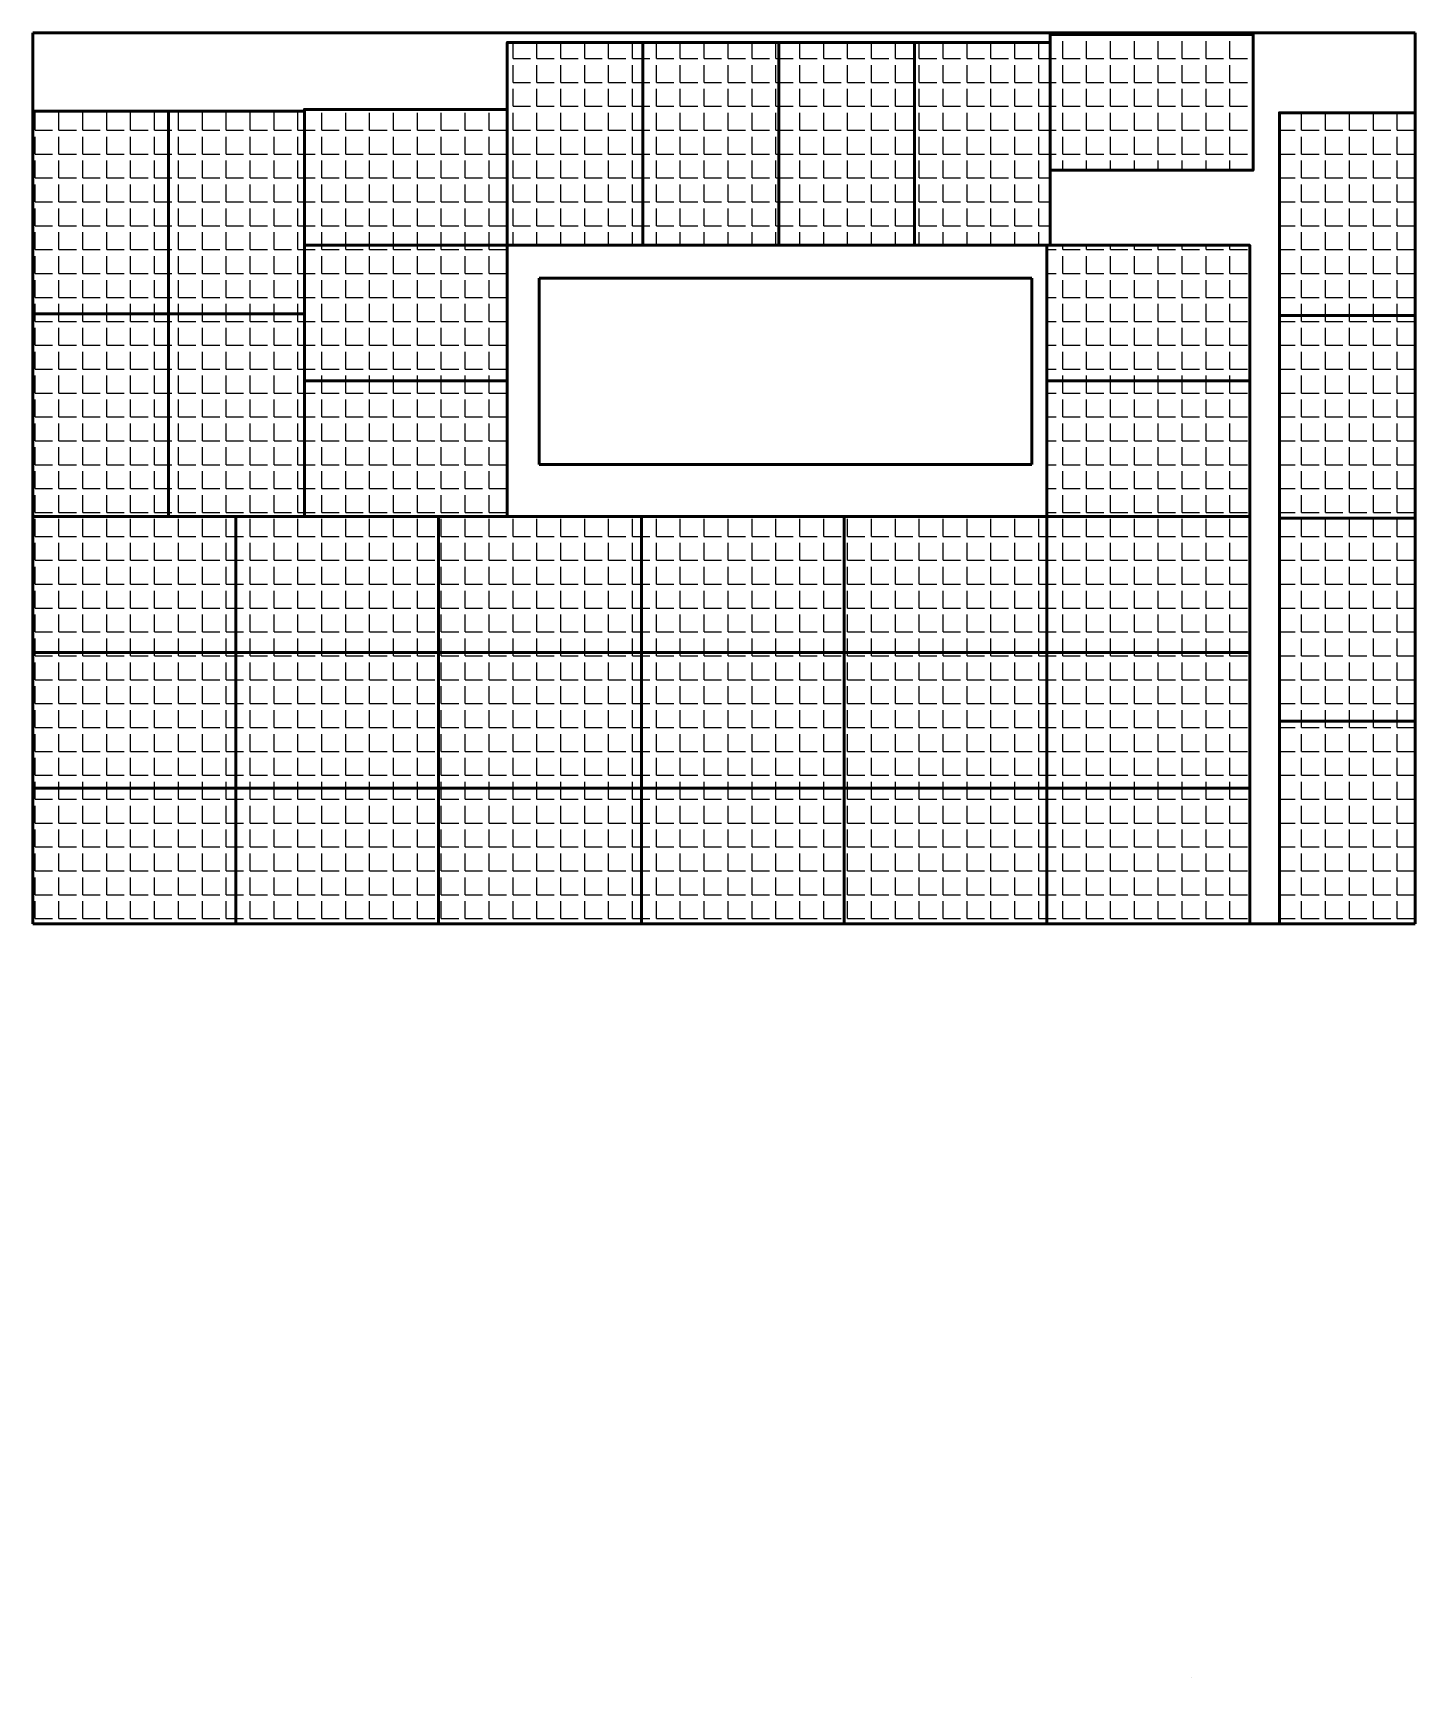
# Model space of a CAD drawing. Header units: millimetres. Extents: x 0 to 10100, y -5506 to 6512.
import ezdxf

# ---------------------------------------------------------------- set-up
doc = ezdxf.new("R2010")
doc.units = ezdxf.units.MM
doc.layers.add('图层1', color=7, linetype='Continuous', lineweight=50)
doc.layers.add('图层2', color=18, linetype='Continuous', lineweight=50)

msp = doc.modelspace()

# ---------------------------------------------------------------- hatches: boundary and pattern name
at = {"layer": 'Defpoints'}
h = msp.add_hatch(dxfattribs=at)
h.set_pattern_fill('ANGLE', color=256, scale=25, style=0)
h.set_pattern_definition([(0, (7873.87, 5800.24), (0, 174.625), [127, -47.625]), (90, (7873.87, 5800.24), (-174.625, 1e-14), [127, -47.625])])
h.paths.add_polyline_path([(8916, 6499), (7434, 6499), (7434, 6442), (7434, 6442), (7434, 5507), (8916, 5507)])
h.paths.add_polyline_path([(10100, 4446), (9108, 4446), (9108, 2964), (10100, 2964)])
h.paths.add_polyline_path([(10100, 5928), (9108, 5928), (9108, 4446), (10100, 4446)])
h.paths.add_polyline_path([(10100, 2964), (9108, 2964), (9108, 1482), (10100, 1482)])
h.paths.add_polyline_path([(10100, 1482), (9108, 1482), (9108, 0), (10100, 0)])
h.paths.add_polyline_path([(8892, 992), (7410, 992), (7410, 0), (8892, 0)])
h.paths.add_polyline_path([(1984, 5940), (992, 5940), (992, 4458), (1984, 4458), (1984, 4960)])
h.paths.add_polyline_path([(3466, 5952), (1984, 5952), (1984, 5940), (1984, 5940), (1984, 4960), (3466, 4960)])
h.paths.add_polyline_path([(3466, 4960), (3466, 4960), (1984, 4960), (1984, 4458), (1984, 3968), (3466, 3968)])
h.paths.add_polyline_path([(3466, 3968), (1984, 3968), (1984, 2976), (2964, 2976), (2964, 2976), (3466, 2976)])
h.paths.add_polyline_path([(1984, 3968), (1984, 4458), (992, 4458), (992, 2976), (1482, 2976), (1984, 2976)])
h.paths.add_polyline_path([(992, 4458), (0, 4458), (0, 2976), (992, 2976)])
h.paths.add_polyline_path([(1482, 2976), (992, 2976), (0, 2976), (0, 1984), (1482, 1984)])
h.paths.add_polyline_path([(1482, 1984), (0, 1984), (0, 992), (1482, 992)])
h.paths.add_polyline_path([(1482, 992), (0, 992), (0, 0), (1482, 0)])
h.paths.add_polyline_path([(2964, 992), (1482, 992), (1482, 0), (2964, 0)])
h.paths.add_polyline_path([(2964, 1984), (1482, 1984), (1482, 992), (2964, 992), (2964, 992)])
h.paths.add_polyline_path([(2964, 2976), (1984, 2976), (1984, 2976), (1482, 2976), (1482, 1984), (2964, 1984)])
h.paths.add_polyline_path([(4446, 2976), (3466, 2976), (3466, 2976), (2964, 2976), (2964, 1984), (4446, 1984), (4446, 1984)])
h.paths.add_polyline_path([(4446, 1984), (2964, 1984), (2964, 992), (4446, 992)])
h.paths.add_polyline_path([(4446, 992), (2964, 992), (2964, 0), (4446, 0)])
h.paths.add_polyline_path([(5928, 992), (4446, 992), (4446, 0), (5928, 0)])
h.paths.add_polyline_path([(5928, 1984), (4446, 1984), (4446, 1984), (4446, 992), (5928, 992)])
h.paths.add_polyline_path([(5928, 2976), (4446, 2976), (4446, 1984), (5928, 1984)])
h.paths.add_polyline_path([(7410, 2976), (5928, 2976), (5928, 1984), (7410, 1984), (7410, 1984)])
h.paths.add_polyline_path([(7410, 1984), (5928, 1984), (5928, 992), (7410, 992), (7410, 992)])
h.paths.add_polyline_path([(7410, 992), (5928, 992), (5928, 0), (7410, 0)])
h.paths.add_polyline_path([(8892, 1984), (7410, 1984), (7410, 992), (8892, 992)])
h.paths.add_polyline_path([(8892, 2976), (7410, 2976), (7410, 1984), (8892, 1984)])
h.paths.add_polyline_path([(8892, 3968), (7410, 3968), (7410, 2976), (8892, 2976)])
h.paths.add_polyline_path([(8892, 4960), (7434, 4960), (7434, 4960), (7410, 4960), (7410, 3968), (8892, 3968)])
h.paths.add_polyline_path([(7434, 6442), (6442, 6442), (6442, 4960), (7410, 4960), (7410, 4960), (7434, 4960), (7434, 5507), (7434, 5507)])
h.paths.add_polyline_path([(6442, 6442), (5450, 6442), (5450, 4960), (6442, 4960)])
h.paths.add_polyline_path([(5450, 6442), (4458, 6442), (4458, 4960), (5450, 4960)])
h.paths.add_polyline_path([(4458, 6442), (3466, 6442), (3466, 5952), (3466, 5952), (3466, 4960), (4458, 4960)])
h.paths.add_polyline_path([(992, 5940), (0, 5940), (0, 4458), (992, 4458)])

# ---------------------------------------------------------------- linework, layer by layer
at = {"layer": '图层1'}
for p, q in [((10100, 6512), (0, 6512)), ((0, 6512), (0, 0)), ((10100, 0), (10100, 6512)), ((0, 0), (10100, 0)), ((8468, -5506), (8468, -5506)), ((8468, -5506), (8468, -5506))]:
    msp.add_line(p, q, dxfattribs=at)
for points in [[(7434, 5507), (8916, 5507), (8916, 6499), (7434, 6499)], [(4458, 4960), (3466, 4960), (3466, 6442), (4458, 6442)], [(5450, 4960), (4458, 4960), (4458, 6442), (5450, 6442)], [(6442, 4960), (5450, 4960), (5450, 6442), (6442, 6442)], [(7434, 4960), (6442, 4960), (6442, 6442), (7434, 6442)], [(992, 4458), (0, 4458), (0, 5940), (992, 5940)], [(1984, 4458), (992, 4458), (992, 5940), (1984, 5940)], [(1984, 4960), (3466, 4960), (3466, 5952), (1984, 5952)], [(10100, 4446), (9108, 4446), (9108, 5928), (10100, 5928)], [(1984, 3968), (3466, 3968), (3466, 4960), (1984, 4960)], [(7410, 3968), (8892, 3968), (8892, 4960), (7410, 4960)], [(992, 2976), (0, 2976), (0, 4458), (992, 4458)], [(1984, 2976), (992, 2976), (992, 4458), (1984, 4458)], [(10100, 2964), (9108, 2964), (9108, 4446), (10100, 4446)], [(1984, 2976), (3466, 2976), (3466, 3968), (1984, 3968)], [(7410, 2976), (8892, 2976), (8892, 3968), (7410, 3968)], [(0, 1984), (1482, 1984), (1482, 2976), (0, 2976)], [(1482, 1984), (2964, 1984), (2964, 2976), (1482, 2976)], [(2964, 1984), (4446, 1984), (4446, 2976), (2964, 2976)], [(4446, 1984), (5928, 1984), (5928, 2976), (4446, 2976)], [(5928, 1984), (7410, 1984), (7410, 2976), (5928, 2976)], [(7410, 1984), (8892, 1984), (8892, 2976), (7410, 2976)], [(10100, 1482), (9108, 1482), (9108, 2964), (10100, 2964)], [(0, 992), (1482, 992), (1482, 1984), (0, 1984)], [(1482, 992), (2964, 992), (2964, 1984), (1482, 1984)], [(2964, 992), (4446, 992), (4446, 1984), (2964, 1984)], [(4446, 992), (5928, 992), (5928, 1984), (4446, 1984)], [(5928, 992), (7410, 992), (7410, 1984), (5928, 1984)], [(7410, 992), (8892, 992), (8892, 1984), (7410, 1984)], [(10100, 0), (9108, 0), (9108, 1482), (10100, 1482)], [(0, 0), (1482, 0), (1482, 992), (0, 992)], [(1482, 0), (2964, 0), (2964, 992), (1482, 992)], [(2964, 0), (4446, 0), (4446, 992), (2964, 992)], [(4446, 0), (5928, 0), (5928, 992), (4446, 992)], [(5928, 0), (7410, 0), (7410, 992), (5928, 992)], [(7410, 0), (8892, 0), (8892, 992), (7410, 992)]]:
    msp.add_lwpolyline(points, close=True, dxfattribs=at)
at = {"layer": '图层2'}
for p, q in [((7300, 4718), (3700, 4718)), ((7300, 3358), (7300, 4718)), ((3700, 3358), (7300, 3358))]:
    msp.add_line(p, q, dxfattribs=at)
at = {"layer": '图层2', "color": 0}
msp.add_line((3700, 4718), (3700, 3358), dxfattribs=at)

doc.saveas('drawing.dxf')
